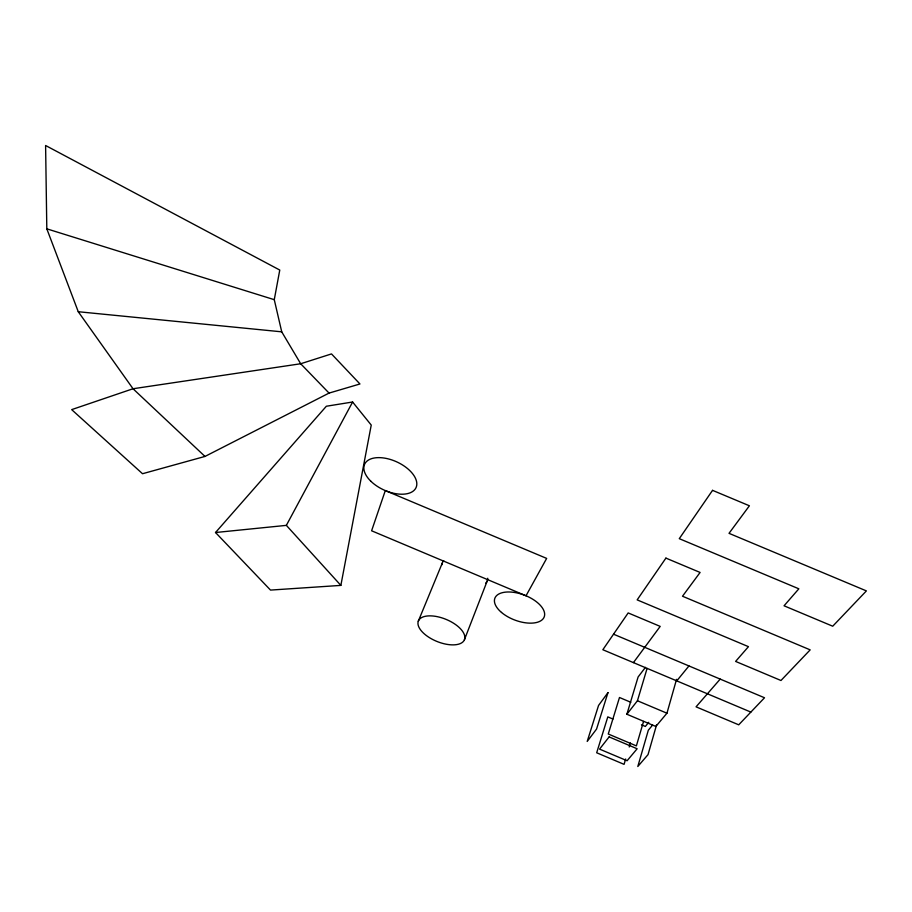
<?xml version="1.0" encoding="UTF-8"?>
<svg xmlns="http://www.w3.org/2000/svg" width="912" height="912" viewBox="0 0 912 912"><rect width="100%" height="100%" fill="white"/><g stroke="black" fill="none" stroke-linecap="round" stroke-linejoin="round"><path stroke-width="1.37" d="M329.05 393.095L300.686 363.751L281.728 331.831L274.273 299.683L279.767 270.055L45.6 145.498L46.808 228.832L78.261 311.722L133.027 388.751L204.983 456.433L329.05 393.095L359.955 383.975L331.489 353.913L300.686 363.751L133.027 388.751L71.672 409.625L142.523 473.727L204.983 456.433M340.86 585.39L371.241 425.072L352.602 402.01L326.348 406.239L215.528 532.517L270.511 590.087L340.86 585.39L286.357 525.369L215.528 532.517M645.445 667.345L638.104 676.989L626.875 714.244L655.842 726.465L666.946 713.207L676.556 679.337M656.617 724.709L648.033 754.623L637.807 766.502L648.318 730.227L652.582 725.097M643.553 721.403L636.382 745.891L608.27 734.012L619.487 697.498L630.796 702.274M625.655 759.012L624.07 764.359L596.687 752.776L607.802 716.878L612.932 719.055M629.223 746.974L630.409 742.972M626.875 714.244L637.442 700.758L647.087 668.439M464.413 639.779A24.863 11.947 22.2 0 0 433.85 616.102A24.863 11.947 22.2 0 0 425.938 635.219A24.863 11.947 22.2 0 0 464.413 639.779L487.236 580.898M418.277 621.254L442.331 562.966M286.357 525.369L352.602 402.01M633.418 662.614L660.197 626.396L628.174 612.932L602.843 649.732L750.861 712.09M676.772 680.876L688.948 665.942M648.751 722.304L645.343 726.454L641.467 724.812M720.206 679.098L696.05 706.834L738.72 724.823L764.518 697.76L613.537 634.193M78.261 311.722L281.728 331.831M46.808 228.832L274.273 299.683M637.442 700.758L666.946 713.207M487.738 578.242A24.179 12.449 22.1 0 1 485.72 583.133M441.967 564.722A24.179 12.449 22.1 0 1 443.722 560.675M607.962 692.641L596.562 729.064L587.203 741.433L598.557 705.443L607.962 692.641M385.309 490.588L371.606 530.784L526.019 595.787L546.653 558.406L385.309 490.588M665.908 558.11L637.157 599.879L748.456 646.665L735.608 661.417L780.968 680.5L810.175 649.868L682.507 596.231L700.097 572.451L665.908 558.11M712.546 490.348L679.28 538.673L798.844 588.81L784.046 605.796L832.724 626.213L866.4 590.896L729.019 533.338L749.402 505.784L712.546 490.348M609.113 736.919L599.56 749.117L627.103 760.745L637.146 748.763L609.113 736.919M501.497 612.442A26.391 13.361 20.7 0 0 543.7 617.96A26.391 13.361 20.7 0 0 513.365 592.298A26.391 13.361 20.7 0 0 501.497 612.442M370.979 481.354A28.249 15.447 24.5 0 0 415.678 488.33A28.249 15.447 24.5 0 0 384.328 458.075A28.249 15.447 24.5 0 0 370.979 481.354"/></g></svg>
